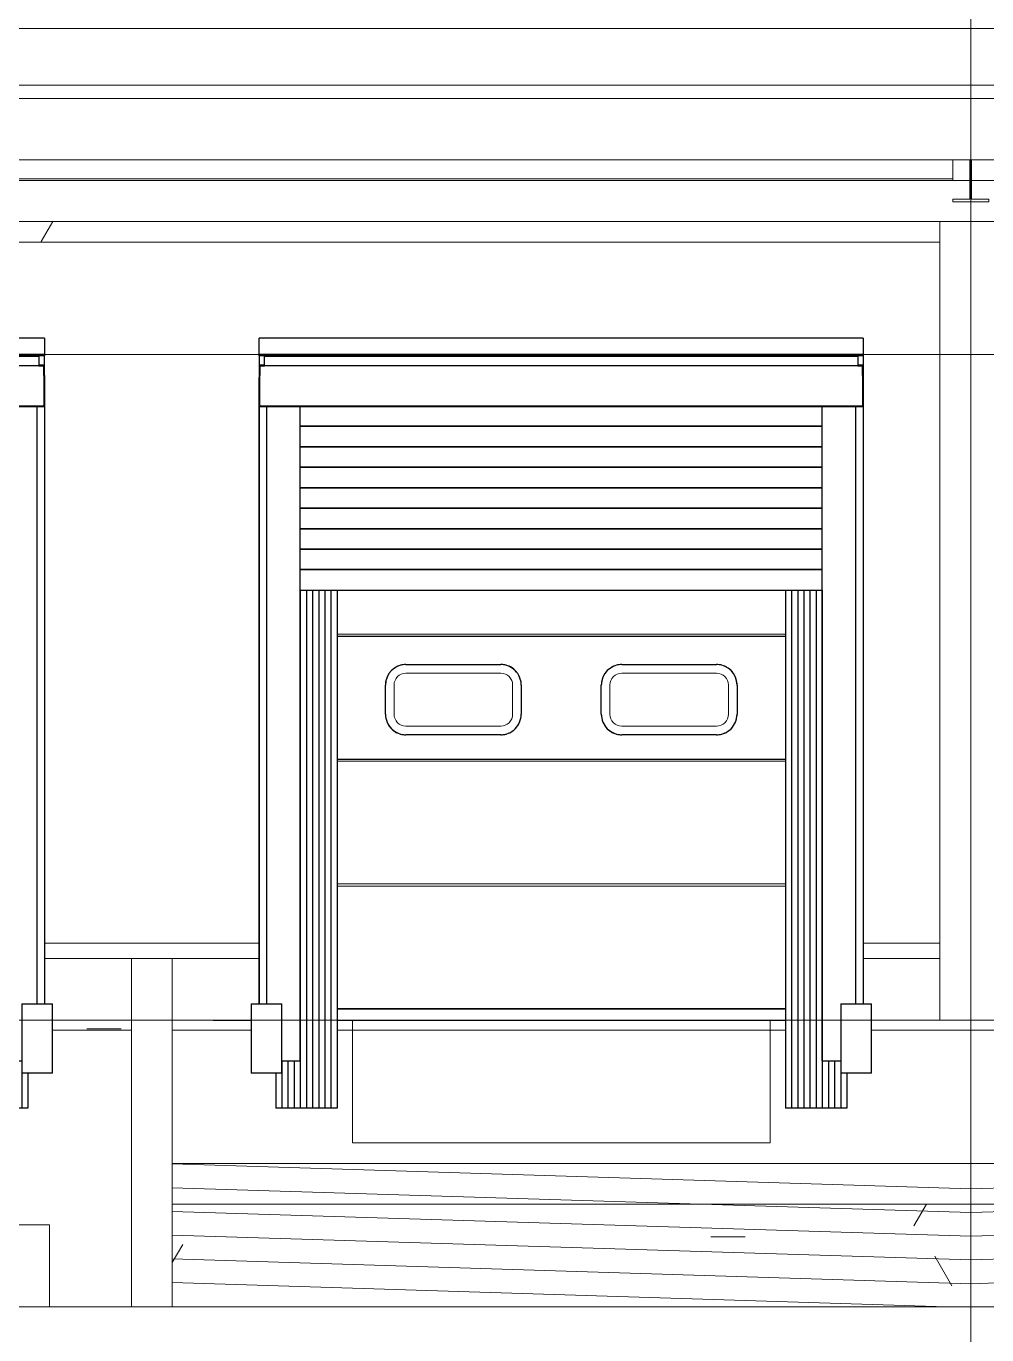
# Model space of a CAD drawing. Extents: x 692141 to 693595, y 1492301 to 1494225.
# Drawn here: x 692375.64 to 692380.34, y 1492374.68 to 1492381.07 of the extents above; entities that cross this region are included whole.
import ezdxf

# ---------------------------------------------------------------- set-up
doc = ezdxf.new("R2010")
doc.units = 0
doc.header["$MEASUREMENT"] = 0
for name, pattern in [('Centre', [7937.5, 1587.5, -1190.625, 3968.75, -1190.625]), ('Grid Line', [5556.25, 3175, -793.75, 793.75, -793.75]), ('Čárka', [3175, 1587.5, -1587.5])]:
    doc.linetypes.add(name, pattern=pattern)
for name, color, linetype, lineweight in [('A-COLS', 52, 'Continuous', 5), ('A-DETL-GENF', 92, 'Continuous', 5), ('A-FLOR', 192, 'Continuous', 5), ('A-FLOR-LEVL', 8, 'Grid Line', 5), ('A-GENM', 13, 'Continuous', 5), ('A-WALL-PATT', 111, 'Continuous', 5), ('S-BEAM', 12, 'Continuous', 5), ('S-GRID', 1, 'Continuous', 5)]:
    doc.layers.add(name, color=color, linetype=linetype, lineweight=lineweight)
doc.layers.add('A-DOOR', color=2, linetype='Continuous')
pattern_1 = [(0, (212730.054, 1200), (4064, 1016), [167.64, -2880.36, 167.64, -2880.36, -16256]), (0, (212730.054, 1200), (4064, 1016), [-6096, 167.64, -5928.36, 167.64, -2880.36, -7112]), (0, (212730.054, 1200), (4064, 1016), [-15240, 167.64, -1864.36, 167.64, -4912.36]), (120, (214254.054, 1708), (-2911.881810244989, 3011.527240979959), [167.64, -2880.36, 167.64, -2880.36, -16256]), (120, (214254.054, 1708), (-2911.881810244989, 3011.527240979959), [-6095.999999999999, 167.64, -5928.359999999999, 167.64, -2880.36, -7111.999999999999]), (120, (214254.054, 1708), (-2911.881810244989, 3011.527240979959), [-15240, 167.64, -1864.36, 167.64, -4912.359999999999]), (240, (214762.054, 3740), (-1152.118189755009, -4027.527240979959), [167.64, -2880.36, 167.64, -2880.36, -16256]), (240, (214762.054, 3740), (-1152.118189755009, -4027.527240979959), [-6096, 167.64, -5928.36, 167.64, -2880.36, -7112]), (240, (214762.054, 3740), (-1152.118189755009, -4027.527240979959), [-15240, 167.64, -1864.36, 167.64, -4912.36])]

# ---------------------------------------------------------------- blocks, each defined once
blk = doc.blocks.new('HAVI-DC_R19_AR_120_STRUCTURE_rvt-2-500_ELEVATION 4')
at = {"layer": 'S-BEAM'}
h = blk.add_hatch(dxfattribs=at)
h.set_pattern_fill('FP_109', color=256, style=0, pattern_type=2)
h.set_pattern_definition(pattern_1)
h.paths.add_polyline_path([(118414.7997101673, 5200.000000000931), (122349.636311472, 5200.000000000931), (122349.636311472, 5300.068639883461), (114649.6526220496, 5300.068639883461), (114649.6526220496, 5200.000000000931), (117891.4894174365, 5200.000000000931)], flags=0)
h = blk.add_hatch(dxfattribs=at)
h.set_pattern_fill('FP_109', color=256, style=0, pattern_type=2)
h.set_pattern_definition(pattern_1)
h.paths.add_polyline_path([(118399.6924864481, 0), (118399.6924864481, 1400.00000000138), (118014.6363114674, 1400.00000000138), (118014.6363114674, 1139.999999997003), (117894.6363114674, 1139.999999997003), (117894.6363114674, 969.9999999969727), (117594.6363114674, 969.9999999969727), (117594.6363114674, 1400.00000000138), (117519.6363114665, 1400.00000000138), (117519.6363114665, 799.9999999999914), (115479.6363114665, 799.9999999999914), (115479.6363114665, 1400.00000000138), (115404.6363114674, 1400.00000000138), (115404.6363114674, 969.9999999969727), (115104.6363114674, 969.9999999969727), (115104.6363114674, 1139.999999997003), (114984.6363114674, 1139.999999997003), (114984.6363114674, 1400.00000000138), (114499.6363114665, 1400.00000000138), (114499.6363114665, 0), (115103.6363114631, 0)], flags=0)
h.paths.add_polyline_path([(122499.636311473, 0), (122499.636311473, 500.0000000013763), (118599.6924864481, 500.0000000013763), (118599.6924864481, 0), (122303.6599729379, 0)], flags=0)
h.paths.add_polyline_path([(120508.0408810907, 700.0000000014002), (122499.636311473, 700.0000000014002), (122499.636311473, 1400.00000000138), (122014.6363114674, 1400.00000000138), (122014.6363114674, 1139.999999997003), (121894.6363114674, 1139.999999997003), (121894.6363114674, 969.9999999969727), (121594.6363114674, 969.9999999969727), (121594.6363114674, 1400.00000000138), (121519.7546187923, 1400.00000000138), (121519.7546187923, 799.9999999999914), (119479.7546187923, 799.9999999999914), (119479.7546187923, 1400.00000000138), (119404.6363114674, 1400.00000000138), (119404.6363114674, 969.9999999969727), (119104.6363114674, 969.9999999969727), (119104.6363114674, 1139.999999997003), (118984.6363114674, 1139.999999997003), (118984.6363114674, 1400.00000000138), (118599.6924864481, 1400.00000000138), (118599.6924864481, 700.0000000014002), (119781.7427880566, 700.0000000014002)], flags=0)
at = {"layer": 'S-BEAM', "color": 7}
for p, q in [((114649.6526220496, 5200.000000000933), (122349.6363114721, 5200.000000000933)), ((118014.6363114675, 1400.000000001379), (118399.6924864482, 1400.000000001379)), ((118599.6924864482, 1400.000000001379), (118984.6363114675, 1400.000000001379)), ((119404.6363114675, 1400.000000001379), (119479.7546187924, 1400.000000001379)), ((119479.7546187924, 800.0000000000011), (119479.7546187924, 1400.000000001379)), ((121519.7546187923, 1400.000000001379), (121594.6363114675, 1400.000000001379)), ((121519.7546187923, 1400.000000001379), (121519.7546187923, 800.0000000000011)), ((122014.6363114675, 1400.000000001379), (122499.636311473, 1400.000000001379)), ((122499.636311473, 700.0000000013845), (122499.636311473, 1400.000000001379)), ((122499.6363114624, 1400.000000001379), (122984.6363114675, 1400.000000001379)), ((122499.6363114624, 1400.000000001379), (122499.6363114624, 700.0000000013845)), ((121519.7546187923, 800.0000000000011), (119479.7546187924, 800.0000000000011)), ((122499.636311473, -7.749267894041622e-12), (122499.636311473, 500.0000000013739)), ((122499.6363114624, 500.0000000013739), (122499.6363114624, -7.580069905088748e-12))]:
    blk.add_line(p, q, dxfattribs=at)
blk = doc.blocks.new('M_Rectangular Column - 300 x 300mm-1115310-500_ELEVATION 4')
at = {"layer": 'A-COLS'}
for p, q in [((162349.6363114674, 5300.068616973535), (162349.6363114674, 1400.000000001371)), ((162649.6363114674, 1400.000000001371), (162649.6363114674, 5300.068616973536)), ((162649.6363114674, 1400.000000001371), (162349.6363114674, 1400.000000001371))]:
    blk.add_line(p, q, dxfattribs=at)
blk = doc.blocks.new('Column Center Mark - Column Center Mark-439589-500_ELEVATION 4')
at = {"layer": 'A-DETL-GENF', "lineweight": 9}
for p, q in [((43649.75461878071, 74.99999999996534), (43649.75461878071, -75.00000000003465)), ((43574.75461878071, -3.465174813754857e-11), (43724.75461878071, -3.465174813754857e-11))]:
    blk.add_line(p, q, dxfattribs=at)
blk = doc.blocks.new('Door_ASSA-ABLOY DS6070B Inflatable shelter - Insulated wall-V74-500_ELEVATION 4')
at = {"layer": 'A-DOOR', "color": 47}
for p, q in [((119024.6363114675, 4652.807871864885), (119024.6363114675, 4729.999999996988)), ((121974.6363114675, 4729.999999996979), (119024.6363114675, 4729.999999996988)), ((121974.6363114675, 4729.999999996979), (121974.6363114675, 4652.807871864876)), ((119023.6363114675, 4649.999999996991), (119023.6363114675, 4598.999999996989)), ((119024.6363114675, 4647.691042939573), (119024.6363114675, 4652.807871864885)), ((119024.6363114675, 4652.807871864885), (121974.6363114675, 4652.807871864876)), ((119024.6363114675, 4644.684469772975), (119024.6363114675, 4647.691042939573)), ((121974.6363114675, 4647.691042939563), (119024.6363114675, 4647.691042939573)), ((121974.6363114675, 4644.684469772965), (119024.6363114675, 4644.684469772974)), ((119049.6363114675, 4598.999999996989), (119049.6363114675, 4647.69104293955)), ((121947.1385016524, 4641.364026622491), (119049.6363114675, 4641.364026622491)), ((121947.6363114675, 4647.691042939549), (121947.6363114675, 4598.999999997001)), ((121974.6363114675, 4652.807871864876), (121974.6363114675, 4647.691042939563)), ((121974.6363114675, 4647.691042939563), (121974.6363114675, 4644.684469772965)), ((121975.6363114675, 4598.999999997001), (121975.6363114675, 4649.999999996992)), ((119049.6363114675, 4598.99999999699), (119023.6363114675, 4598.99999999699)), ((119023.6363114675, 4598.999999996989), (119023.6363114675, 4538.99999999699)), ((119023.6363114675, 4538.99999999699), (119027.6363114675, 4538.99999999699)), ((119024.6363114675, 4547.999999996992), (119024.6363114675, 1479.999999996993)), ((119024.6363114675, 1479.999999996995), (119024.6363114675, 4538.999999997)), ((119027.6363114675, 4598.99999999703), (119027.6363114675, 4547.999999997032)), ((119027.6363114675, 4547.999999997032), (119027.6363114675, 4598.999999997029)), ((119027.6363114675, 4538.99999999699), (119027.6363114675, 4595.99999999699)), ((119027.6363114675, 4595.99999999699), (119049.6363114675, 4595.99999999699)), ((119027.6363114675, 4397.999999996989), (119027.6363114675, 4595.99999999699)), ((121971.6363114675, 4595.999999996991), (119027.6363114675, 4595.999999996991)), ((119049.6363114675, 4595.99999999699), (119049.6363114675, 4598.999999996989)), ((121975.6363114675, 4598.999999997001), (121947.6363114675, 4598.999999997001)), ((121947.6363114675, 4598.999999997001), (121947.6363114675, 4595.999999997001)), ((121947.6363114675, 4595.999999997001), (121971.6363114675, 4595.999999997001)), ((121971.6363114675, 4598.99999999703), (121971.6363114675, 4547.999999997031)), ((121971.6363114675, 4547.999999997032), (121971.6363114675, 4598.999999997029)), ((121971.6363114675, 4595.999999997001), (121971.6363114675, 4538.999999996992)), ((121971.6363114675, 4595.99999999699), (121971.6363114675, 4397.999999996989)), ((121971.6363114675, 4538.999999996991), (121975.6363114675, 4538.999999996991)), ((121974.6363114675, 4547.999999996992), (121974.6363114675, 1479.999999996993)), ((121974.6363114675, 4538.999999997), (121974.6363114675, 1479.999999996996)), ((121975.6363114675, 4538.999999996991), (121975.6363114675, 4598.999999997001)), ((119027.6363114675, 4394.999999996989), (119027.6363114675, 4397.999999996989)), ((121971.6363114675, 4397.999999996989), (119027.6363114675, 4397.999999996989)), ((121971.6363114675, 4397.999999996989), (119027.6363114675, 4397.999999996989)), ((121971.6363114675, 4394.99999999699), (119027.6363114675, 4394.99999999699)), ((119061.642967541, 1479.999999996993), (119061.642967541, 4394.999999996971)), ((121937.6296553938, 4394.999999996971), (121937.6296553938, 1479.999999996993)), ((121971.6363114675, 4397.999999996989), (121971.6363114675, 4394.999999996989)), ((118984.6363114675, 1479.999999996995), (119134.6363114675, 1479.999999996994)), ((118984.6363114675, 1479.999999996995), (118984.6363114675, 1139.999999996994)), ((119134.6363114675, 1139.999999996994), (119134.6363114675, 1479.999999996995)), ((121864.6363114675, 1479.999999997002), (122014.6363114675, 1479.999999997002)), ((121864.6363114675, 1479.999999997002), (121864.6363114675, 1139.999999997)), ((122014.6363114675, 1139.999999997), (122014.6363114675, 1479.999999997002)), ((119134.6363114675, 1139.999999996994), (118984.6363114675, 1139.999999996994)), ((122014.6363114675, 1139.999999997), (121864.6363114675, 1139.999999996999))]:
    blk.add_line(p, q, dxfattribs=at)
at = {"layer": 'A-DOOR', "color": 117}
for p, q in [((119027.6363114675, 4547.999999996993), (119027.6363114675, 4598.999999997008)), ((119027.6363114675, 4582.68366976728), (119027.6363114675, 4598.999999997009)), ((119027.6363114675, 4556.584353991191), (119027.6363114675, 4582.68366976728)), ((121971.6363114675, 4598.999999997011), (121971.6363114675, 4547.999999996998)), ((121971.6363114675, 4598.999999996999), (121971.6363114675, 4582.68366976727)), ((121971.6363114675, 4582.68366976727), (121971.6363114675, 4556.584353991181)), ((119224.6363114675, 1199.999999996987), (119224.6363114675, 4394.999999997)), ((121774.6363114675, 1199.999999996988), (121774.6363114675, 4394.99999999696)), ((119134.6363114675, 1199.999999996987), (119224.6363114675, 1199.999999996987)), ((121774.6363114675, 1199.999999996988), (121864.6363114675, 1199.999999996988))]:
    blk.add_line(p, q, dxfattribs=at)
at = {"layer": 'A-DOOR', "color": 130}
for p, q in [((121774.6363114674, 4299.99999999708), (119224.6363114674, 4299.99999999708)), ((119224.6363114674, 4299.999999997044), (121774.6363114674, 4299.999999997044)), ((121774.6363114674, 4199.999999997067), (119224.6363114674, 4199.999999997067)), ((119224.6363114674, 4199.999999997067), (121774.6363114674, 4199.999999997067)), ((121774.6363114674, 4099.999999997055), (119224.6363114674, 4099.999999997055)), ((119224.6363114674, 4099.999999997055), (121774.6363114674, 4099.999999997055)), ((121774.6363114674, 3999.999999997044), (119224.6363114674, 3999.999999997044)), ((119224.6363114674, 3999.999999997044), (121774.6363114674, 3999.999999997044)), ((121774.6363114674, 3899.999999997066), (119224.6363114674, 3899.999999997066)), ((119224.6363114674, 3899.999999997066), (121774.6363114674, 3899.999999997066)), ((121774.6363114674, 3799.999999997089), (119224.6363114674, 3799.999999997089)), ((119224.6363114674, 3799.999999997054), (121774.6363114674, 3799.999999997054)), ((121774.6363114674, 3699.999999997077), (119224.6363114674, 3699.999999997077)), ((119224.6363114674, 3699.999999997077), (121774.6363114674, 3699.999999997077)), ((121774.6363114674, 3599.999999997065), (119224.6363114674, 3599.999999997065)), ((119224.6363114674, 3599.999999997065), (121774.6363114674, 3599.999999997065)), ((119224.6363114675, 3500.073277789998), (119224.6363114675, 969.9999999969889)), ((119224.6363114675, 3500.073277789998), (119224.6363114675, 969.9999999969889)), ((119224.6363114674, 3499.999999997088), (121774.6363114674, 3499.999999997088)), ((119254.6363114675, 3500.091597238241), (119254.6363114675, 1400.000000001407)), ((119254.6363114675, 3500.091597238241), (119254.6363114675, 969.9999999969889)), ((119284.6363114675, 3500.109916686441), (119284.6363114675, 969.9999999969879)), ((119284.6363114675, 3500.109916686441), (119284.6363114675, 969.9999999969889)), ((119314.6363114675, 3500.128236134684), (119314.6363114675, 1400.000000001406)), ((119314.6363114675, 3500.128236134684), (119314.6363114675, 969.9999999969879)), ((119344.6363114675, 3500.146555582926), (119344.6363114675, 969.9999999969879)), ((119344.6363114675, 3500.146555582926), (119344.6363114675, 969.9999999969879)), ((119374.6363114675, 3500.16487503117), (119374.6363114675, 1400.000000001406)), ((119374.6363114675, 3500.16487503117), (119374.6363114675, 969.9999999969879)), ((119404.6363114675, 3500.18319447937), (119404.6363114675, 969.9999999969879)), ((121594.6363114675, 3499.99999999706), (121594.6363114675, 969.9999999969803)), ((121624.6363114675, 3499.99999999706), (121624.6363114675, 969.9999999969803)), ((121624.6363114675, 3499.99999999706), (121624.6363114675, 1400.000000001399)), ((121654.6363114675, 3499.99999999706), (121654.6363114675, 969.9999999969803)), ((121654.6363114675, 3499.99999999706), (121654.6363114675, 969.9999999969803)), ((121684.6363114675, 3499.99999999706), (121684.6363114675, 969.9999999969803)), ((121684.6363114675, 3499.99999999706), (121684.6363114675, 1400.000000001399)), ((121714.6363114675, 3499.99999999706), (121714.6363114675, 969.9999999969803)), ((121714.6363114675, 3499.99999999706), (121714.6363114675, 969.9999999969803)), ((121744.6363114675, 3499.99999999706), (121744.6363114675, 969.9999999969803)), ((121744.6363114675, 3499.99999999706), (121744.6363114675, 1400.000000001399)), ((121774.6363114675, 3499.99999999706), (121774.6363114675, 969.9999999969803)), ((121774.6363114675, 3499.99999999706), (121774.6363114675, 969.9999999969803)), ((119134.6363114675, 1199.999999996993), (119134.6363114675, 969.9999999969889)), ((119164.6363114675, 1199.999999996993), (119164.6363114675, 969.9999999969889)), ((119164.6363114675, 1199.999999996993), (119164.6363114675, 969.9999999969889)), ((119194.6363114675, 1199.999999996993), (119194.6363114675, 969.9999999969889)), ((121804.6363114675, 1199.999999996984), (121804.6363114675, 969.9999999969803)), ((121834.6363114675, 1199.999999996984), (121834.6363114675, 969.9999999969803)), ((121834.6363114675, 1199.999999996984), (121834.6363114675, 969.9999999969803)), ((121864.6363114675, 1199.999999996984), (121864.6363114675, 969.9999999969803)), ((119104.6363114675, 1139.999999997006), (119104.6363114675, 969.9999999969889)), ((121894.6363114675, 1139.999999996997), (121894.6363114675, 969.9999999969803)), ((119134.6363114675, 969.9999999969885), (119104.6363114675, 969.9999999969887)), ((119164.6363114675, 969.9999999969885), (119134.6363114675, 969.9999999969885)), ((119194.6363114675, 969.9999999969885), (119164.6363114675, 969.9999999969887)), ((119224.6363114675, 969.9999999969885), (119194.6363114675, 969.9999999969885)), ((119254.6363114675, 969.9999999969885), (119224.6363114675, 969.9999999969887)), ((119284.6363114675, 969.9999999969885), (119254.6363114675, 969.9999999969885)), ((119314.6363114675, 969.999999996988), (119284.6363114675, 969.9999999969881)), ((119344.6363114675, 969.999999996988), (119314.6363114675, 969.999999996988)), ((119374.6363114675, 969.999999996988), (119344.6363114675, 969.9999999969881)), ((119404.6363114675, 969.999999996988), (119374.6363114675, 969.999999996988)), ((121624.6363114675, 969.9999999969807), (121594.6363114675, 969.9999999969807)), ((121654.6363114675, 969.9999999969806), (121624.6363114675, 969.9999999969807)), ((121684.6363114675, 969.9999999969807), (121654.6363114675, 969.9999999969807)), ((121714.6363114675, 969.9999999969806), (121684.6363114675, 969.9999999969807)), ((121744.6363114675, 969.9999999969801), (121714.6363114675, 969.9999999969801)), ((121774.6363114675, 969.99999999698), (121744.6363114675, 969.9999999969801)), ((121804.6363114675, 969.9999999969801), (121774.6363114675, 969.9999999969801)), ((121834.6363114675, 969.99999999698), (121804.6363114675, 969.9999999969801)), ((121864.6363114675, 969.9999999969801), (121834.6363114675, 969.9999999969801)), ((121894.6363114675, 969.99999999698), (121864.6363114675, 969.9999999969801))]:
    blk.add_line(p, q, dxfattribs=at)
blk = doc.blocks.new('Door_ASSA-ABLOY DS6070B Inflatable shelter - Insulated wall-V73-500_ELEVATION 4')
at = {"layer": 'A-DOOR', "color": 47}
for p, q in [((123024.6363114675, 4652.807871864885), (123024.6363114675, 4729.999999996988)), ((125974.6363114675, 4729.999999996979), (123024.6363114675, 4729.999999996988)), ((125974.6363114675, 4729.999999996979), (125974.6363114675, 4652.807871864876)), ((123023.6363114675, 4649.999999996991), (123023.6363114675, 4598.999999996989)), ((123024.6363114675, 4647.691042939573), (123024.6363114675, 4652.807871864885)), ((123024.6363114675, 4652.807871864885), (125974.6363114675, 4652.807871864876)), ((123024.6363114675, 4644.684469772975), (123024.6363114675, 4647.691042939573)), ((125974.6363114675, 4647.691042939563), (123024.6363114675, 4647.691042939573)), ((125974.6363114675, 4644.684469772965), (123024.6363114675, 4644.684469772974)), ((123049.6363114675, 4598.999999996989), (123049.6363114675, 4647.69104293955)), ((125947.6363114675, 4641.364026622491), (123049.6363114675, 4641.364026622491)), ((125947.6363114675, 4647.691042939549), (125947.6363114675, 4598.999999997001)), ((125974.6363114675, 4652.807871864876), (125974.6363114675, 4647.691042939563)), ((125974.6363114675, 4647.691042939563), (125974.6363114675, 4644.684469772965)), ((125975.6363114675, 4598.999999997001), (125975.6363114675, 4649.999999996992)), ((123049.6363114675, 4598.99999999699), (123023.6363114675, 4598.99999999699)), ((123023.6363114675, 4598.999999996989), (123023.6363114675, 4538.99999999699)), ((123023.6363114675, 4538.99999999699), (123027.6363114675, 4538.99999999699)), ((123024.6363114675, 4547.999999996992), (123024.6363114675, 1479.999999996993)), ((123024.6363114675, 1479.999999996995), (123024.6363114675, 4538.999999997)), ((123027.6363114675, 4598.99999999703), (123027.6363114675, 4547.999999997031)), ((123027.6363114675, 4547.999999997032), (123027.6363114675, 4598.999999997029)), ((123027.6363114675, 4538.99999999699), (123027.6363114675, 4595.99999999699)), ((123027.6363114675, 4595.99999999699), (123049.6363114675, 4595.99999999699)), ((123027.6363114675, 4397.999999996989), (123027.6363114675, 4595.99999999699)), ((125971.6363114675, 4595.999999996991), (123027.6363114675, 4595.999999996991)), ((123049.6363114675, 4595.99999999699), (123049.6363114675, 4598.999999996989)), ((125975.6363114675, 4598.999999997001), (125947.6363114675, 4598.999999997001)), ((125947.6363114675, 4598.999999997001), (125947.6363114675, 4595.999999997001)), ((125947.6363114675, 4595.999999997001), (125971.6363114675, 4595.999999997001)), ((125971.6363114675, 4598.99999999703), (125971.6363114675, 4547.999999997031)), ((125971.6363114675, 4547.999999997032), (125971.6363114675, 4598.999999997029)), ((125971.6363114675, 4595.999999997001), (125971.6363114675, 4538.999999996992)), ((125971.6363114675, 4595.99999999699), (125971.6363114675, 4397.999999996989)), ((125971.6363114675, 4538.999999996991), (125975.6363114675, 4538.999999996991)), ((125974.6363114675, 4547.999999996992), (125974.6363114675, 1479.999999996993)), ((125974.6363114675, 4538.999999997), (125974.6363114675, 1479.999999996996)), ((125975.6363114675, 4538.999999996991), (125975.6363114675, 4598.999999997001)), ((123027.6363114675, 4394.999999996989), (123027.6363114675, 4397.999999996989)), ((125971.6363114675, 4397.999999996989), (123027.6363114675, 4397.999999996989)), ((125971.6363114675, 4397.999999996989), (123027.6363114675, 4397.999999996989)), ((125971.6363114675, 4394.99999999699), (123027.6363114675, 4394.99999999699)), ((123061.642967541, 1479.999999996993), (123061.642967541, 4394.999999996971)), ((125937.6296553938, 4394.999999996971), (125937.6296553938, 1479.999999996993)), ((125971.6363114675, 4397.999999996989), (125971.6363114675, 4394.999999996989)), ((122984.6363114675, 1479.999999996995), (123134.6363114675, 1479.999999996994)), ((122984.6363114675, 1479.999999996995), (122984.6363114675, 1139.999999996994)), ((123134.6363114675, 1139.999999996994), (123134.6363114675, 1479.999999996995)), ((125864.6363114675, 1479.999999997002), (126014.6363114675, 1479.999999997002)), ((125864.6363114675, 1479.999999997002), (125864.6363114675, 1139.999999997)), ((126014.6363114675, 1139.999999997), (126014.6363114675, 1479.999999997002)), ((123134.6363114675, 1139.999999996994), (122984.6363114675, 1139.999999996994)), ((126014.6363114675, 1139.999999997), (125864.6363114675, 1139.999999996999))]:
    blk.add_line(p, q, dxfattribs=at)
at = {"layer": 'A-DOOR', "color": 117}
for p, q in [((123027.6363114675, 4547.999999996993), (123027.6363114675, 4598.999999997008)), ((123027.6363114675, 4582.68366976728), (123027.6363114675, 4598.999999997009)), ((123027.6363114675, 4556.584353991191), (123027.6363114675, 4582.68366976728)), ((125971.6363114675, 4598.999999997011), (125971.6363114675, 4547.999999996998)), ((125971.6363114675, 4598.999999996999), (125971.6363114675, 4582.68366976727)), ((125971.6363114675, 4582.68366976727), (125971.6363114675, 4556.584353991181)), ((123224.6363114675, 1199.999999996987), (123224.6363114675, 4394.999999997)), ((125774.6363114675, 1199.999999996988), (125774.6363114675, 4394.99999999696)), ((123134.6363114675, 1199.999999996987), (123224.6363114675, 1199.999999996987)), ((125774.6363114675, 1199.999999996988), (125864.6363114675, 1199.999999996988))]:
    blk.add_line(p, q, dxfattribs=at)
at = {"layer": 'A-DOOR', "color": 130}
for p, q in [((125774.6363114674, 4299.99999999708), (123224.6363114674, 4299.99999999708)), ((123224.6363114674, 4299.999999997044), (125774.6363114674, 4299.999999997044)), ((125774.6363114674, 4199.999999997067), (123224.6363114674, 4199.999999997067)), ((123224.6363114674, 4199.999999997067), (125774.6363114674, 4199.999999997067)), ((125774.6363114674, 4099.999999997055), (123224.6363114674, 4099.999999997055)), ((123224.6363114674, 4099.999999997055), (125774.6363114674, 4099.999999997055)), ((125774.6363114674, 3999.999999997044), (123224.6363114674, 3999.999999997044)), ((123224.6363114674, 3999.999999997044), (125774.6363114674, 3999.999999997044)), ((125774.6363114674, 3899.999999997066), (123224.6363114674, 3899.999999997066)), ((123224.6363114674, 3899.999999997066), (125774.6363114674, 3899.999999997066)), ((125774.6363114674, 3799.999999997089), (123224.6363114674, 3799.999999997089)), ((123224.6363114674, 3799.999999997054), (125774.6363114674, 3799.999999997054)), ((125774.6363114674, 3699.999999997077), (123224.6363114674, 3699.999999997077)), ((123224.6363114674, 3699.999999997077), (125774.6363114674, 3699.999999997077)), ((125774.6363114674, 3599.999999997065), (123224.6363114674, 3599.999999997065)), ((123224.6363114674, 3599.999999997065), (125774.6363114674, 3599.999999997065)), ((123224.6363114675, 3500.073277789998), (123224.6363114675, 969.9999999969889)), ((123224.6363114675, 3500.073277789998), (123224.6363114675, 969.9999999969889)), ((123224.6363114674, 3499.999999997088), (125774.6363114674, 3499.999999997088)), ((123254.6363114675, 3500.091597238241), (123254.6363114675, 1400.000000001407)), ((123254.6363114675, 3500.091597238241), (123254.6363114675, 969.9999999969889)), ((123284.6363114675, 3500.109916686441), (123284.6363114675, 969.9999999969879)), ((123284.6363114675, 3500.109916686441), (123284.6363114675, 969.9999999969889)), ((123314.6363114675, 3500.128236134684), (123314.6363114675, 1400.000000001406)), ((123314.6363114675, 3500.128236134684), (123314.6363114675, 969.9999999969879)), ((123344.6363114675, 3500.146555582926), (123344.6363114675, 969.9999999969879)), ((123344.6363114675, 3500.146555582926), (123344.6363114675, 969.9999999969879)), ((123374.6363114675, 3500.16487503117), (123374.6363114675, 1400.000000001406)), ((123374.6363114675, 3500.16487503117), (123374.6363114675, 969.9999999969879)), ((123404.6363114675, 3500.18319447937), (123404.6363114675, 969.9999999969879)), ((125594.6363114675, 3499.99999999706), (125594.6363114675, 969.9999999969803)), ((125624.6363114675, 3499.99999999706), (125624.6363114675, 969.9999999969803)), ((125624.6363114675, 3499.99999999706), (125624.6363114675, 1400.000000001399)), ((125654.6363114675, 3499.99999999706), (125654.6363114675, 969.9999999969803)), ((125654.6363114675, 3499.99999999706), (125654.6363114675, 969.9999999969803)), ((125684.6363114675, 3499.99999999706), (125684.6363114675, 969.9999999969803)), ((125684.6363114675, 3499.99999999706), (125684.6363114675, 1400.000000001399)), ((125714.6363114675, 3499.99999999706), (125714.6363114675, 969.9999999969803)), ((125714.6363114675, 3499.99999999706), (125714.6363114675, 969.9999999969803)), ((125744.6363114675, 3499.99999999706), (125744.6363114675, 969.9999999969803)), ((125744.6363114675, 3499.99999999706), (125744.6363114675, 1400.000000001399)), ((125774.6363114675, 3499.99999999706), (125774.6363114675, 969.9999999969803)), ((125774.6363114675, 3499.99999999706), (125774.6363114675, 969.9999999969803)), ((123134.6363114675, 1199.999999996993), (123134.6363114675, 969.9999999969889)), ((123164.6363114675, 1199.999999996993), (123164.6363114675, 969.9999999969889)), ((123164.6363114675, 1199.999999996993), (123164.6363114675, 969.9999999969889)), ((123194.6363114675, 1199.999999996993), (123194.6363114675, 969.9999999969889)), ((125804.6363114675, 1199.999999996984), (125804.6363114675, 969.9999999969803)), ((125834.6363114675, 1199.999999996984), (125834.6363114675, 969.9999999969803)), ((125834.6363114675, 1199.999999996984), (125834.6363114675, 969.9999999969803)), ((125864.6363114675, 1199.999999996984), (125864.6363114675, 969.9999999969803)), ((123104.6363114675, 1139.999999997006), (123104.6363114675, 969.9999999969889)), ((125894.6363114675, 1139.999999996997), (125894.6363114675, 969.9999999969803)), ((123134.6363114675, 969.9999999969885), (123104.6363114675, 969.9999999969887)), ((123164.6363114675, 969.9999999969885), (123134.6363114675, 969.9999999969885)), ((123194.6363114675, 969.9999999969885), (123164.6363114675, 969.9999999969887)), ((123224.6363114675, 969.9999999969885), (123194.6363114675, 969.9999999969885)), ((123254.6363114675, 969.9999999969885), (123224.6363114675, 969.9999999969887)), ((123284.6363114675, 969.9999999969885), (123254.6363114675, 969.9999999969885)), ((123314.6363114675, 969.999999996988), (123284.6363114675, 969.9999999969881)), ((123344.6363114675, 969.999999996988), (123314.6363114675, 969.999999996988)), ((123374.6363114675, 969.999999996988), (123344.6363114675, 969.9999999969881)), ((123404.6363114675, 969.999999996988), (123374.6363114675, 969.999999996988)), ((125624.6363114675, 969.9999999969807), (125594.6363114675, 969.9999999969807)), ((125654.6363114675, 969.9999999969806), (125624.6363114675, 969.9999999969807)), ((125684.6363114675, 969.9999999969807), (125654.6363114675, 969.9999999969807)), ((125714.6363114675, 969.9999999969806), (125684.6363114675, 969.9999999969807)), ((125744.6363114675, 969.9999999969801), (125714.6363114675, 969.9999999969801)), ((125774.6363114675, 969.99999999698), (125744.6363114675, 969.9999999969801)), ((125804.6363114675, 969.9999999969801), (125774.6363114675, 969.9999999969801)), ((125834.6363114675, 969.99999999698), (125804.6363114675, 969.9999999969801)), ((125864.6363114675, 969.9999999969801), (125834.6363114675, 969.9999999969801)), ((125894.6363114675, 969.99999999698), (125864.6363114675, 969.9999999969801))]:
    blk.add_line(p, q, dxfattribs=at)
blk = doc.blocks.new('Doors_Industrial_Loading-Systems_Sectional-Overhead-Door_High-Lift_40mm - 2500 x 3000 mm-V87-500_ELEVATION 4')
at = {"layer": 'A-DOOR', "color": 7}
for p, q in [((117594.6363114675, 3273.999999996978), (115404.6363114675, 3273.999999996978)), ((115740.985955383, 3136.49999999713), (116203.985955383, 3136.49999999713)), ((115740.985955383, 3136.49999999713), (116203.985955383, 3136.49999999713)), ((116795.3192887163, 3136.499999997063), (117258.3192887163, 3136.499999997063)), ((116795.3192887163, 3136.499999997063), (117258.3192887163, 3136.499999997063)), ((115640.985955383, 2893.499999997032), (115640.985955383, 3036.49999999713)), ((115640.985955383, 2893.499999997032), (115640.985955383, 3036.49999999713)), ((116303.985955383, 3036.49999999713), (116303.985955383, 2893.499999997034)), ((116303.985955383, 3036.49999999713), (116303.985955383, 2893.499999997034)), ((116695.3192887163, 2893.499999996908), (116695.3192887163, 3036.499999997063)), ((116695.3192887163, 2893.499999996908), (116695.3192887163, 3036.499999997063)), ((117358.3192887163, 3036.499999997064), (117358.3192887163, 2893.499999996909)), ((117358.3192887163, 3036.499999997064), (117358.3192887163, 2893.499999996909)), ((116203.985955383, 2793.499999997033), (115740.985955383, 2793.499999997033)), ((116203.985955383, 2793.499999997034), (115740.985955383, 2793.499999997034)), ((117258.3192887163, 2793.499999996908), (116795.3192887163, 2793.499999996908)), ((117258.3192887163, 2793.499999996909), (116795.3192887163, 2793.499999996909)), ((115404.6363114675, 2675.02522143521), (117594.6363114675, 2675.02522143521)), ((115404.6363114675, 2675.02522143521), (117594.6363114675, 2675.02522143521)), ((117594.6363114675, 1455.025221435202), (115404.6363114675, 1455.025221435202)), ((115404.6363114675, 1455.025221435202), (117594.6363114675, 1455.025221435202)), ((115404.6363114675, 1399.99999999697), (117594.6363114675, 1399.99999999697))]:
    blk.add_line(p, q, dxfattribs=at)
at = {"layer": 'A-DOOR', "color": 1, "linetype": 'Čárka'}
blk.add_line((114799.6526220497, 1399.999999996979), (114984.6363114675, 1399.999999996979), dxfattribs=at)
at = {"layer": 'A-DOOR', "color": 7}
for centre, radius, start, end in [((115740.985955383, 3036.49999999713), 100, 90, 180), ((115740.985955383, 3036.49999999713), 99.99999999999685, 90, 105.0000000000033), ((116203.985955383, 3036.49999999713), 100.0000000000146, 74.99999999999918, 90), ((116203.985955383, 3036.49999999713), 100.0000000000145, 359.9999999999995, 90.00000000000011), ((116795.3192887163, 3036.499999997063), 100, 90, 180), ((116795.3192887163, 3036.499999997063), 100.0000000000071, 90, 104.9999999999938), ((117258.3192887163, 3036.499999997063), 100.0000000000002, 74.99999999999729, 90.00000000000014), ((117258.3192887163, 3036.499999997063), 100.0000000000005, 2.480832651541543e-13, 90.00000000000026), ((115740.985955383, 3036.49999999713), 99.99999999999213, 150.0000000000061, 158.0128132543626), ((115740.985955383, 3036.49999999713), 99.999999999988, 129.5802092619353, 140.4197907380498), ((115740.985955383, 3036.49999999713), 100.0000000000003, 111.987186745113, 119.9999999999998), ((116203.985955383, 3036.49999999713), 100.0000000000146, 59.99999999999642, 68.01281325517955), ((116203.985955383, 3036.49999999713), 100.0000000000051, 39.58020926192081, 50.41979073809072), ((116203.985955383, 3036.49999999713), 100.0000000000202, 21.98718674540142, 30.00000000000075), ((116795.3192887163, 3036.499999997063), 99.99999999999733, 150.0000000000007, 158.0128132544012), ((116795.3192887163, 3036.499999997063), 100.0000000000115, 129.5802092622752, 140.4197907379395), ((116795.3192887163, 3036.499999997063), 99.99999999998772, 111.9871867453576, 120.000000000003), ((117258.3192887163, 3036.499999997063), 99.99999999999866, 59.99999999999999, 68.01281325464458), ((117258.3192887163, 3036.499999997063), 100.0000000000057, 39.58020926190924, 50.4197907379048), ((117258.3192887163, 3036.499999997063), 100.0000000000129, 21.98718674559859, 29.99999999999912), ((115740.985955383, 3036.49999999713), 99.99999999999955, 165.0000000000016, 179.9999999999997), ((116203.985955383, 3036.49999999713), 100.0000000000109, 0, 14.99999999999999), ((116795.3192887163, 3036.499999997063), 99.99999999999955, 164.9999999999992, 179.9999999999997), ((117258.3192887163, 3036.499999997063), 100.0000000000109, 2.605510395055196e-13, 15.00000000000046), ((115740.985955383, 2893.499999997033), 100.0000000000109, 180.0000000000004, 195.0000000000004), ((115740.985955383, 2893.499999997033), 100.0000000000009, 180.0000000000002, 270.0000000000002), ((116203.985955383, 2893.499999997033), 100.0000000000146, 269.9999999999998, 1.757256461508593e-13), ((116203.985955383, 2893.499999997033), 100.0000000000146, 344.9999999999991, 0), ((116795.3192887163, 2893.499999996908), 99.99999999999308, 180.0000000000001, 194.9999999999995), ((116795.3192887163, 2893.499999996908), 100.0000000000009, 180.0000000000002, 270.0000000000002), ((117258.3192887163, 2893.499999996908), 100.0000000000007, 270, 3.88027671138549e-13), ((117258.3192887163, 2893.499999996908), 100, 345.0000000000015, 0), ((115740.985955383, 2893.499999997033), 100.0000000000129, 201.9871867460202, 209.999999999999), ((115740.985955383, 2893.499999997033), 100.0000000000172, 219.5802092624004, 230.419790737413), ((116203.985955383, 2893.499999997033), 100.000000000003, 309.5802092624741, 320.4197907375117), ((116203.985955383, 2893.499999997033), 100.0000000000126, 330.0000000000013, 338.0128132540859), ((116795.3192887163, 2893.499999996908), 100.0000000000003, 201.9871867457567, 209.9999999999997), ((116795.3192887163, 2893.499999996908), 99.99999999999983, 219.5802092620044, 230.4197907378672), ((117258.3192887163, 2893.499999996908), 99.9999999999958, 309.5802092620979, 320.4197907380938), ((117258.3192887163, 2893.499999996908), 100.0000000000095, 330.0000000000019, 338.0128132541638), ((115740.985955383, 2893.499999997033), 100.0000000000084, 240.0000000000018, 248.0128132538724), ((115740.985955383, 2893.499999997033), 100.0000000000007, 254.9999999999972, 270), ((116203.985955383, 2893.499999997033), 99.99999999999685, 269.9999999999996, 285.0000000000031), ((116203.985955383, 2893.499999997033), 100.0000000000076, 291.9871867459544, 300.0000000000052), ((116795.3192887163, 2893.499999996908), 99.99999999999999, 239.9999999999998, 248.0128132548865), ((116795.3192887163, 2893.499999996908), 100.0000000000005, 255.000000000005, 269.9999999999999), ((117258.3192887163, 2893.499999996908), 99.99999999999685, 269.9999999999996, 285.000000000003), ((117258.3192887163, 2893.499999996908), 100.0000000000003, 291.9871867451129, 299.9999999999997)]:
    blk.add_arc(centre, radius, start, end, dxfattribs=at)
at = {"layer": 'A-GENM', "color": 7}
for p, q in [((115404.6363114675, 3285.02522143521), (117594.6363114675, 3285.02522143521)), ((115404.6363114675, 3285.02522143521), (117594.6363114675, 3285.02522143521)), ((115740.985955383, 3136.499999996981), (116203.985955383, 3136.499999996981)), ((116795.3192887163, 3136.499999996981), (117258.3192887163, 3136.499999996981)), ((116203.985955383, 3094.499999996981), (115740.985955383, 3094.499999996981)), ((116203.985955383, 3094.499999996981), (115740.985955383, 3094.499999996981)), ((117258.3192887163, 3094.499999996981), (116795.3192887163, 3094.499999996981)), ((117258.3192887163, 3094.499999996981), (116795.3192887163, 3094.499999996981)), ((115640.985955383, 2893.499999996981), (115640.985955383, 3036.499999996981)), ((115682.985955383, 3036.499999996981), (115682.985955383, 2893.499999996981)), ((115682.985955383, 3036.499999996981), (115682.985955383, 2893.499999996981)), ((116261.985955383, 2893.499999996981), (116261.985955383, 3036.499999996981)), ((116261.985955383, 2893.499999996981), (116261.985955383, 3036.499999996982)), ((116303.985955383, 3036.499999996982), (116303.985955383, 2893.499999996981)), ((116695.3192887163, 2893.499999996981), (116695.3192887163, 3036.499999996981)), ((116737.3192887163, 3036.499999996981), (116737.3192887163, 2893.499999996981)), ((116737.3192887163, 3036.499999996981), (116737.3192887163, 2893.499999996981)), ((117316.3192887163, 2893.499999996981), (117316.3192887163, 3036.499999996981)), ((117316.3192887163, 2893.499999996981), (117316.3192887163, 3036.499999996982)), ((117358.3192887163, 3036.499999996982), (117358.3192887163, 2893.499999996981)), ((115740.985955383, 2835.499999996982), (116203.985955383, 2835.499999996982)), ((115740.985955383, 2835.499999996982), (116203.985955383, 2835.499999996982)), ((116795.3192887163, 2835.499999996982), (117258.3192887163, 2835.499999996982)), ((116795.3192887163, 2835.499999996982), (117258.3192887163, 2835.499999996982)), ((116203.985955383, 2793.499999996981), (115740.985955383, 2793.499999996981)), ((117258.3192887163, 2793.499999996981), (116795.3192887163, 2793.499999996981)), ((117594.6363114675, 2663.99999999698), (115404.6363114675, 2663.99999999698)), ((115404.6363114675, 2065.025221435211), (117594.6363114675, 2065.025221435211)), ((115404.6363114675, 2065.025221435211), (117594.6363114675, 2065.025221435211)), ((117594.6363114675, 2053.999999996979), (115404.6363114675, 2053.999999996979)), ((115404.6363114675, 1455.025221435211), (117594.6363114675, 1455.025221435211)), ((115404.6363114675, 1455.025221435211), (117594.6363114675, 1455.025221435211))]:
    blk.add_line(p, q, dxfattribs=at)
for centre, radius, start, end in [((115740.985955383, 3036.499999996981), 100, 90.00000000000026, 180.0000000000002), ((116203.985955383, 3036.499999996981), 100.0000000000146, 4.365311300308677e-13, 90.00000000000018), ((116795.3192887163, 3036.499999996981), 100.0000000000005, 90.00000000000026, 180.0000000000002), ((117258.3192887163, 3036.499999996981), 100, 5.216109677600168e-13, 90.00000000000026), ((115740.985955383, 3036.499999996981), 57.99999999998545, 90, 180), ((115740.985955383, 3036.499999996981), 57.99999999998545, 90, 180), ((116203.985955383, 3036.499999996981), 58, 0, 90), ((116203.985955383, 3036.499999996981), 58, 8.984518603637631e-13, 90), ((116795.3192887163, 3036.499999996981), 58.00000000001455, 90, 180), ((116795.3192887163, 3036.499999996981), 58.00000000001455, 90, 180), ((117258.3192887163, 3036.499999996981), 58, 0, 90), ((117258.3192887163, 3036.499999996981), 58, 8.984518603637631e-13, 90), ((115740.985955383, 2893.499999996981), 100, 180.0000000000002, 269.9999999999999), ((115740.985955383, 2893.499999996981), 57.99999999999955, 180.0000000000002, 269.9999999999999), ((115740.985955383, 2893.499999996981), 57.99999999998545, 180, 269.9999999999996), ((116203.985955383, 2893.499999996981), 58, 269.9999999999996, 0), ((116203.985955383, 2893.499999996981), 58, 269.9999999999996, 0), ((116203.985955383, 2893.499999996981), 100.0000000000146, 269.9999999999996, 0), ((116795.3192887163, 2893.499999996981), 100.0000000000005, 180.0000000000002, 269.9999999999999), ((116795.3192887163, 2893.499999996981), 58.00000000001456, 180.0000000000001, 269.9999999999998), ((116795.3192887163, 2893.499999996981), 58.00000000001455, 180, 269.9999999999996), ((117258.3192887163, 2893.499999996981), 58, 269.9999999999996, 0), ((117258.3192887163, 2893.499999996981), 58, 269.9999999999996, 0), ((117258.3192887163, 2893.499999996981), 99.99999999998545, 269.9999999999996, 0)]:
    blk.add_arc(centre, radius, start, end, dxfattribs=at)
blk = doc.blocks.new('H-Wide Flange Beams - H350x175x57_8-2030189-500_ELEVATION 4')
at = {"layer": 'S-BEAM', "color": 90, "lineweight": 9}
for p, q in [((122495.6363114673, 5601.477146665254), (122495.6363114673, 5409.000000001149)), ((122503.6363114673, 5409.000000001149), (122503.6363114673, 5601.477146665254)), ((122495.6363114673, 5409.000000001149), (122411.6363114673, 5409.000000001149)), ((122411.6363114673, 5409.000000001149), (122411.6363114673, 5396.000000001148)), ((122411.6363114673, 5396.000000001148), (122587.6363114673, 5396.000000001148)), ((122587.6363114673, 5409.000000001149), (122503.6363114673, 5409.000000001149)), ((122587.6363114673, 5396.000000001148), (122587.6363114673, 5409.000000001149))]:
    blk.add_line(p, q, dxfattribs=at)
blk = doc.blocks.new('H-Wide Flange Beams - H250x125x29_6-V163-500_ELEVATION 4')
at = {"layer": 'S-BEAM', "color": 90, "lineweight": 9}
for p, q in [((122411.6363114672, 5601.477146665222), (122411.6363114672, 5509.000000001149)), ((110587.6363114672, 5509.000000001149), (122411.6363114672, 5509.000000001149)), ((110587.6363114672, 5509.000000001149), (122411.6363114672, 5509.000000001149)), ((110587.6363114672, 5500.000000001148), (122411.6363114672, 5500.000000001148)), ((122411.6363114672, 5509.000000001149), (122411.6363114672, 5500.000000001148))]:
    blk.add_line(p, q, dxfattribs=at)

msp = doc.modelspace()

# ---------------------------------------------------------------- linework, layer by layer
at = {"layer": 'A-FLOR', "color": 90, "lineweight": 9}
msp.add_line((692717.3624908916, 1492374.813383746), (692229.6700198601, 1492374.813383746), dxfattribs=at)
at = {"layer": 'A-FLOR-LEVL', "linetype": 'Centre'}
for p, q in [((692278.3000830481, 1492380.313383746), (692547.7862502306, 1492380.313383746)), ((692278.3000830481, 1492379.463383747), (692547.7862502306, 1492379.463383747)), ((692278.3000830481, 1492376.213383747), (692544.7862502306, 1492376.213383747)), ((692278.3000830481, 1492374.813383746), (692724.9906739572, 1492374.813383746))]:
    msp.add_line(p, q, dxfattribs=at)
at = {"layer": 'A-WALL-PATT', "color": 8}
for p, q in [((692430.4580527348, 1492381.055860893), (692332.3580527349, 1492381.055860893)), ((692430.4580527348, 1492380.779860893), (692332.3580527349, 1492380.779860893)), ((692430.4080527348, 1492380.779860893), (692332.4080527348, 1492380.779860893)), ((692430.4580527348, 1492380.714860893), (692332.3580527349, 1492380.714860893)), ((692430.4080527348, 1492380.714860893), (692332.4080527348, 1492380.714860893)), ((692430.4580527348, 1492380.414860893), (692332.3580527349, 1492380.414860893)), ((692380.2540527348, 1492380.414797185), (692380.1700527348, 1492380.414797185)), ((692380.3460527349, 1492380.414797185), (692380.2620527348, 1492380.414797185)), ((692332.6580527348, 1492380.113452386), (692430.1580527348, 1492380.113452386)), ((692377.1630527348, 1492379.013383746), (692379.3530527349, 1492379.013383746)), ((692375.7330527348, 1492376.588383746), (692376.7830527348, 1492376.588383746)), ((692379.7330527348, 1492376.588383746), (692380.1080527348, 1492376.588383746)), ((692380.1080527348, 1492376.588383746), (692380.1080527348, 1492376.513383746)), ((692376.7830527348, 1492376.513383746), (692375.7330527348, 1492376.513383746)), ((692376.1581089098, 1492374.813383746), (692376.1581089098, 1492376.513383746)), ((692376.1581089098, 1492376.513383746), (692376.3581089098, 1492376.513383746)), ((692376.3581089098, 1492376.513383746), (692376.3581089098, 1492374.813383746)), ((692380.1080527348, 1492376.513383746), (692379.7330527348, 1492376.513383746)), ((692380.1080527348, 1492376.213383746), (692380.1080527348, 1492376.513383746)), ((692375.7730527348, 1492376.213383746), (692376.1581089098, 1492376.213383746)), ((692375.7730527348, 1492376.213383746), (692376.1581089098, 1492376.213383746)), ((692375.7730527348, 1492376.213383746), (692376.1581089098, 1492376.213383746)), ((692376.3581089098, 1492376.213383746), (692376.7430527348, 1492376.213383746)), ((692376.3581089098, 1492376.213383746), (692376.7430527348, 1492376.213383746)), ((692376.3581089098, 1492376.213383746), (692376.7430527348, 1492376.213383746)), ((692377.1630527348, 1492376.213383746), (692379.3530527349, 1492376.213383746)), ((692379.7730527348, 1492376.213383746), (692380.7430527348, 1492376.213383746)), ((692379.7730527348, 1492376.213383746), (692380.1080527348, 1492376.213383746)), ((692379.7730527348, 1492376.213383746), (692380.7430527348, 1492376.213383746)), ((692376.1581089098, 1492376.163383747), (692375.7730527348, 1492376.163383747)), ((692376.7430527348, 1492376.163383747), (692376.3581089098, 1492376.163383747)), ((692379.3530527349, 1492376.163383747), (692377.1630527348, 1492376.163383747)), ((692380.7430527348, 1492376.163383747), (692379.7730527348, 1492376.163383747)), ((692376.3581089098, 1492375.513383746), (692428.0580527347, 1492375.513383746)), ((692376.3581089098, 1492375.313383746), (692376.3581089098, 1492375.513383746)), ((692376.3581089098, 1492375.510276993), (692380.2580527348, 1492375.38918337)), ((692384.2580436673, 1492375.513383746), (692380.2580527348, 1492375.389183651)), ((692380.2580527348, 1492375.513383746), (692380.2580527348, 1492374.813383746)), ((692376.3581089098, 1492375.394396464), (692380.2580527348, 1492375.273302841)), ((692384.2580436673, 1492375.397503217), (692380.2580527348, 1492375.273303122)), ((692428.0580527347, 1492375.313383746), (692376.3581089098, 1492375.313383746)), ((692376.3581089098, 1492375.278515935), (692380.2580527348, 1492375.157422312)), ((692384.2580436673, 1492375.281622689), (692380.2580527348, 1492375.157422593)), ((692372.7580690454, 1492375.213383746), (692375.7580690454, 1492375.213383746)), ((692375.7580690454, 1492375.213383746), (692375.7580690454, 1492374.813383746)), ((692376.3581089098, 1492375.162635406), (692380.2580527348, 1492375.041541783)), ((692384.2580436673, 1492375.165742159), (692380.2580527348, 1492375.041542064)), ((692376.3581089098, 1492375.046754877), (692380.2580527348, 1492374.925661254)), ((692384.2580436673, 1492375.04986163), (692380.2580527348, 1492374.925661535)), ((692376.3581089098, 1492374.930874348), (692380.1420137407, 1492374.813383746)), ((692375.7580690454, 1492374.813383746), (692376.1581089098, 1492374.813383746)), ((692376.3581089098, 1492374.813383746), (692376.1581089098, 1492374.813383746)), ((692376.3581089098, 1492374.813383746), (692428.0580527347, 1492374.813383746))]:
    msp.add_line(p, q, dxfattribs=at)
at = {"layer": 'S-GRID', "linetype": 'Grid Line'}
msp.add_line((692380.2580527348, 1492366.092463748), (692380.2580527348, 1492428.913383747), dxfattribs=at)

# ---------------------------------------------------------------- block references
at = {"layer": 'A-WALL-PATT', "color": 8, "xscale": 0.001, "yscale": 0.001, "zscale": 0.001}
for name, p in [('HAVI-DC_R19_AR_120_STRUCTURE_rvt-2-500_ELEVATION 4', (692257.7584164233, 1492374.813383746)), ('H-Wide Flange Beams - H250x125x29_6-V163-500_ELEVATION 4', (692257.7584164233, 1492374.813383746)), ('H-Wide Flange Beams - H350x175x57_8-2030189-500_ELEVATION 4', (692257.7584164233, 1492374.813383746)), ('M_Rectangular Column - 300 x 300mm-1115310-500_ELEVATION 4', (692217.7584164233, 1492374.813383746)), ('Door_ASSA-ABLOY DS6070B Inflatable shelter - Insulated wall-V73-500_ELEVATION 4', (692249.7584164233, 1492374.813383746)), ('Door_ASSA-ABLOY DS6070B Inflatable shelter - Insulated wall-V74-500_ELEVATION 4', (692257.7584164233, 1492374.813383746)), ('Doors_Industrial_Loading-Systems_Sectional-Overhead-Door_High-Lift_40mm - 2500 x 3000 mm-V87-500_ELEVATION 4', (692261.7584164233, 1492374.813383746)), ('Column Center Mark - Column Center Mark-439589-500_ELEVATION 4', (692336.608298116, 1492374.813383746)), ('Column Center Mark - Column Center Mark-439589-500_ELEVATION 4', (692336.608298116, 1492374.813383746))]:
    msp.add_blockref(name, p, dxfattribs=at)

doc.saveas('drawing.dxf')
